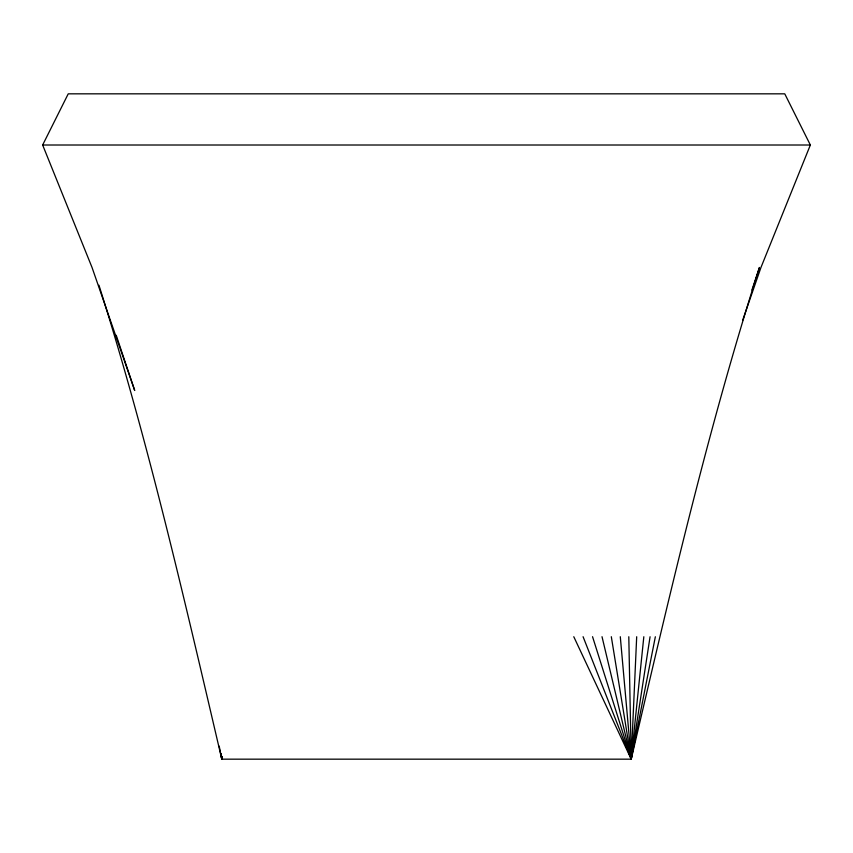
<?xml version="1.0" encoding="UTF-8"?>
<svg xmlns="http://www.w3.org/2000/svg" width="853" height="853" viewBox="0 0 853 853"><rect width="100%" height="100%" fill="white"/><g stroke="black" fill="none" stroke-linecap="round" stroke-linejoin="round"><path stroke-width="1.28" d="M751.898 290.052L759.458 267.458C707.873 428.91 669.712 594.221 631.22 759.17L221.78 759.17L221.833 756.504M573.781 636.722L631.22 759.17L636.69 636.733M98.948 285.211C148.177 440.905 184.568 600.288 221.78 759.17L222.015 756.536M583.079 636.711L631.22 759.17L643.823 636.743M592.547 636.701L631.22 759.17L650.071 636.754M219.21 746.151L221.78 759.17L222.206 756.568M602.015 636.701L631.22 759.17L655.349 636.754M742.675 320.195L760.961 267.469L810.35 145.01L784.76 93.83L68.24 93.83L42.65 145.01L92.039 267.469L134.699 390.482L116.221 335.25M42.65 145.01L810.35 145.01M611.313 636.711L631.22 759.17L628.8 636.733M220.97 753.903L221.78 759.17L221.663 756.504M221.236 753.903L221.78 759.17M620.291 636.722L631.22 759.17"/></g></svg>
